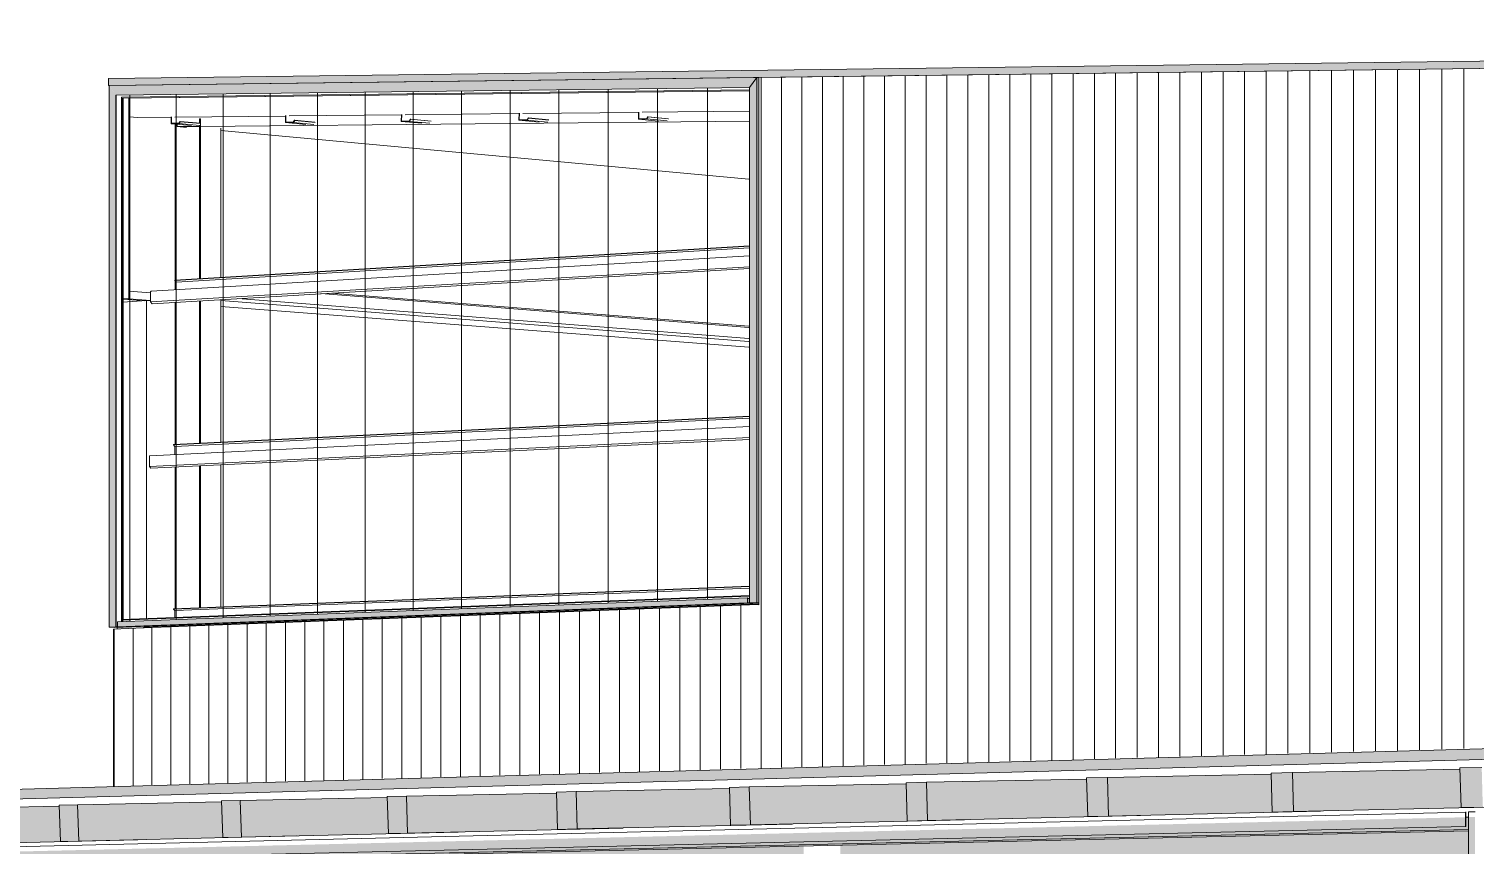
# Model space of a CAD drawing. Header units: inches. Extents: x -2804 to 58974, y -36095 to 66.
# Drawn here: x 58959.4324 to 58959.5668, y 66.0347 to 66.1105 of the extents above; entities that cross this region are included whole.
import ezdxf

# ---------------------------------------------------------------- set-up
doc = ezdxf.new("R2010")
doc.units = ezdxf.units.IN
doc.header["$MEASUREMENT"] = 0
for name, color, linetype, lineweight in [('A-CLNG', 13, 'Continuous', 13), ('A-GLAZ-CURT', 52, 'Continuous', 9), ('A-GLAZ-CWMG', 51, 'Continuous', 9), ('A-ROOF', 132, 'Continuous', 13), ('A-WALL', 113, 'Continuous', 13), ('A-WALL-PATT', 111, 'Continuous', 13), ('L-SITE-WALL', 31, 'Continuous', 13), ('S-BEAM', 12, 'Continuous', 9), ('S-COLS', 52, 'Continuous', 9)]:
    doc.layers.add(name, color=color, linetype=linetype, lineweight=lineweight)

# ---------------------------------------------------------------- blocks, each defined once
blk = doc.blocks.new('FP_92-Looking North East Copy 1')
at = {"layer": 'A-WALL-PATT', "lineweight": 9}
for p, q in [((31213.5222, 66.05561), (31213.5222, 66.10446)), ((31213.52655, 66.05578), (31213.52655, 66.10451)), ((31213.53093, 66.05595), (31213.53093, 66.10456)), ((31213.53534, 66.05612), (31213.53534, 66.10461)), ((31213.53977, 66.05629), (31213.53977, 66.10466)), ((31213.54423, 66.05646), (31213.54423, 66.10472)), ((31213.54872, 66.05663), (31213.54872, 66.10477)), ((31213.55323, 66.0568), (31213.55323, 66.10482)), ((31213.55777, 66.05697), (31213.55777, 66.10488)), ((31213.56234, 66.05715), (31213.56234, 66.10493)), ((31213.56694, 66.05732), (31213.56694, 66.10498)), ((31213.57157, 66.0575), (31213.57157, 66.10504)), ((31213.51787, 66.05545), (31213.51787, 66.1044))]:
    blk.add_line(p, q, dxfattribs=at)
blk = doc.blocks.new('FP_94-Looking North East Copy 1')
at = {"layer": 'A-WALL-PATT', "lineweight": 9}
for p, q in [((31213.57656, 66.04181), (31213.57656, 66.10601)), ((31213.57846, 66.04186), (31213.57846, 66.10604)), ((31213.58037, 66.04192), (31213.58037, 66.10606)), ((31213.58228, 66.04197), (31213.58228, 66.10608)), ((31213.58419, 66.04202), (31213.58419, 66.10611)), ((31213.58611, 66.04208), (31213.58611, 66.10613)), ((31213.58804, 66.04213), (31213.58804, 66.10616)), ((31213.58997, 66.04218), (31213.58997, 66.10618)), ((31213.5919, 66.04224), (31213.5919, 66.1062)), ((31213.59384, 66.04229), (31213.59384, 66.10623)), ((31213.59578, 66.04234), (31213.59578, 66.10625)), ((31213.59773, 66.0424), (31213.59773, 66.10628)), ((31213.59969, 66.04245), (31213.59969, 66.1063)), ((31213.60165, 66.04251), (31213.60165, 66.10633)), ((31213.60361, 66.04256), (31213.60361, 66.10635)), ((31213.60558, 66.04262), (31213.60558, 66.10637)), ((31213.60755, 66.04267), (31213.60755, 66.1064)), ((31213.60953, 66.04273), (31213.60953, 66.10642)), ((31213.61152, 66.04278), (31213.61152, 66.10645)), ((31213.61351, 66.04284), (31213.61351, 66.10647)), ((31213.6155, 66.04289), (31213.6155, 66.1065)), ((31213.6175, 66.04295), (31213.6175, 66.10652)), ((31213.61951, 66.043), (31213.61951, 66.10655)), ((31213.62152, 66.04306), (31213.62152, 66.10657)), ((31213.62353, 66.04311), (31213.62353, 66.1066)), ((31213.62555, 66.04317), (31213.62555, 66.10662)), ((31213.62758, 66.04323), (31213.62758, 66.10665)), ((31213.62961, 66.04328), (31213.62961, 66.10667)), ((31213.63165, 66.04334), (31213.63165, 66.1067)), ((31213.63369, 66.0434), (31213.63369, 66.10672)), ((31213.63574, 66.04345), (31213.63574, 66.10675)), ((31213.63779, 66.04351), (31213.63779, 66.10677)), ((31213.63985, 66.04357), (31213.63985, 66.1068)), ((31213.64191, 66.04362), (31213.64191, 66.10683)), ((31213.55045, 66.04109), (31213.55045, 66.05602)), ((31213.55229, 66.04114), (31213.55229, 66.05609)), ((31213.55413, 66.04119), (31213.55413, 66.05616)), ((31213.55597, 66.04124), (31213.55597, 66.05623)), ((31213.55782, 66.04129), (31213.55782, 66.0563)), ((31213.55967, 66.04134), (31213.55967, 66.05637)), ((31213.56153, 66.04139), (31213.56153, 66.05644)), ((31213.56339, 66.04145), (31213.56339, 66.05651)), ((31213.56526, 66.0415), (31213.56526, 66.05658)), ((31213.56713, 66.04155), (31213.56713, 66.05666)), ((31213.56901, 66.0416), (31213.56901, 66.05673)), ((31213.57089, 66.04165), (31213.57089, 66.0568)), ((31213.57278, 66.04171), (31213.57278, 66.05687)), ((31213.57467, 66.04176), (31213.57467, 66.05694)), ((31213.51643, 66.04014), (31213.51643, 66.05474)), ((31213.51818, 66.04019), (31213.51818, 66.0548)), ((31213.51994, 66.04024), (31213.51994, 66.05487)), ((31213.5217, 66.04029), (31213.5217, 66.05494)), ((31213.52346, 66.04034), (31213.52346, 66.055)), ((31213.52523, 66.04039), (31213.52523, 66.05507)), ((31213.527, 66.04044), (31213.527, 66.05514)), ((31213.52878, 66.04049), (31213.52878, 66.0552)), ((31213.53056, 66.04054), (31213.53056, 66.05527)), ((31213.53235, 66.04058), (31213.53235, 66.05534)), ((31213.53414, 66.04063), (31213.53414, 66.05541)), ((31213.53593, 66.04068), (31213.53593, 66.05548)), ((31213.53773, 66.04073), (31213.53773, 66.05554)), ((31213.53954, 66.04078), (31213.53954, 66.05561)), ((31213.54134, 66.04083), (31213.54134, 66.05568)), ((31213.54316, 66.04088), (31213.54316, 66.05575)), ((31213.54497, 66.04093), (31213.54497, 66.05582)), ((31213.5468, 66.04099), (31213.5468, 66.05589)), ((31213.54862, 66.04104), (31213.54862, 66.05595))]:
    blk.add_line(p, q, dxfattribs=at)

msp = doc.modelspace()

# ---------------------------------------------------------------- hatches: boundary and pattern name
at = {"layer": 'A-GLAZ-CWMG', "lineweight": 5}
for points in [[(58959.44043, 66.10439), (58959.49936, 66.10509), (58959.50003, 66.10603), (58959.43982, 66.10527), (58959.44032, 66.10455)], [(58959.49936, 66.05717), (58959.50003, 66.05722), (58959.50001, 66.106), (58959.49936, 66.10508), (58959.49936, 66.05719)], [(58959.50021, 66.05719), (58959.50021, 66.10601), (58959.50003, 66.106), (58959.50006, 66.0572)], [(58959.43981, 66.05491), (58959.44043, 66.05495), (58959.44043, 66.10439), (58959.43981, 66.10527), (58959.43981, 66.05493)], [(58959.4406, 66.05494), (58959.49917, 66.05718), (58959.49917, 66.05765), (58959.4406, 66.0554), (58959.4406, 66.05496)], [(58959.49966, 66.05716), (58959.49965, 66.05717), (58959.49965, 66.05716)], [(58959.49967, 66.05714), (58959.49965, 66.05715), (58959.49966, 66.05714)], [(58959.44032, 66.05489), (58959.44032, 66.05491), (58959.44023, 66.05489)], [(58959.38654, 66.03223), (58959.56591, 66.03638), (58959.56591, 66.03724), (58959.38654, 66.03299), (58959.38654, 66.03259)], [(58959.38722, 66.03191), (58959.56619, 66.03603), (58959.56619, 66.03725), (58959.56593, 66.03724), (58959.56591, 66.03638), (58959.38722, 66.03223), (58959.38722, 66.03196)], [(58959.5668, 65.96866), (58959.5668, 66.01425), (58959.56716, 66.01426), (58959.56716, 66.0152), (58959.5668, 66.01521), (58959.5668, 66.03726), (58959.56619, 66.03725), (58959.56619, 65.96868), (58959.56659, 65.96867)]]:
    msp.add_hatch(color=256, dxfattribs=at).paths.add_polyline_path(points, flags=0)
at = {"layer": 'A-GLAZ-CWMG'}
for points in [[(58959.49967, 66.05714), (58959.49965, 66.05714), (58959.49919, 66.05719), (58959.4992, 66.05716), (58959.49966, 66.05714)], [(58959.56591, 66.03638), (58959.56593, 66.03641), (58959.56591, 66.03678)]]:
    msp.add_hatch(color=256, dxfattribs=at).paths.add_polyline_path(points, flags=0)
at = {"layer": 'A-ROOF', "lineweight": 5}
for points in [[(58959.43975, 66.10528), (58959.7986, 66.10974), (58959.7986, 66.11053), (58959.43975, 66.10591)], [(58959.16444, 66.03171), (58959.62021, 66.04404), (58959.62018, 66.04414), (58959.62007, 66.04416), (58959.62002, 66.04423), (58959.62002, 66.04436), (58959.62008, 66.04444), (58959.62016, 66.04445), (58959.62248, 66.04451), (58959.62246, 66.04512), (58959.16444, 66.03244)]]:
    msp.add_hatch(color=256, dxfattribs=at).paths.add_polyline_path(points, flags=0)
at = {"layer": 'L-SITE-WALL', "lineweight": 5}
msp.add_hatch(color=256, dxfattribs=at).paths.add_polyline_path([(58959.44056, 66.05475), (58959.44302, 66.05486), (58959.44306, 66.0549), (58959.4433, 66.05494), (58959.4433, 66.05502), (58959.44056, 66.05491)], flags=0)
at = {"layer": 'S-BEAM', "lineweight": 5}
for points in [[(58959.44302, 66.05485), (58959.50016, 66.05704), (58959.50014, 66.05706), (58959.44302, 66.05488), (58959.44302, 66.05486)], [(58959.44356, 66.05492), (58959.50021, 66.05708), (58959.50021, 66.05716), (58959.44356, 66.05501), (58959.44356, 66.05493)], [(58959.50021, 66.057), (58959.50018, 66.05705), (58959.50018, 66.05701), (58959.50019, 66.057)], [(58959.44345, 66.05494), (58959.44356, 66.05495), (58959.44356, 66.05501), (58959.44345, 66.05501)], [(58959.53273, 66.03735), (58959.54793, 66.03772), (58959.54783, 66.04125), (58959.53262, 66.04095), (58959.5327, 66.03843)], [(58959.54993, 66.03776), (58959.56548, 66.03815), (58959.56538, 66.04171), (58959.54983, 66.0414), (58959.54991, 66.03843)], [(58959.48333, 66.03615), (58959.49756, 66.0365), (58959.49745, 66.03992), (58959.48322, 66.03963), (58959.48332, 66.0364)], [(58959.49944, 66.03654), (58959.51398, 66.0369), (58959.51388, 66.04035), (58959.49933, 66.04006), (58959.49939, 66.03823)], [(58959.5159, 66.03694), (58959.53077, 66.0373), (58959.53067, 66.04079), (58959.5158, 66.0405), (58959.51586, 66.03843)], [(58959.437, 66.03502), (58959.45035, 66.03535), (58959.45024, 66.03867), (58959.43689, 66.0384), (58959.43696, 66.03604)], [(58959.45212, 66.03539), (58959.46575, 66.03573), (58959.46565, 66.03908), (58959.45201, 66.0388), (58959.45209, 66.03604)], [(58959.46756, 66.03577), (58959.48149, 66.03611), (58959.48138, 66.03949), (58959.46745, 66.03921), (58959.46755, 66.03604)], [(58959.42219, 66.03467), (58959.43527, 66.03499), (58959.43516, 66.03827), (58959.42208, 66.03801), (58959.42214, 66.03604)]]:
    msp.add_hatch(color=256, dxfattribs=at).paths.add_polyline_path(points, flags=0)
at = {"layer": 'S-BEAM'}
for points in [[(58959.54795, 66.03772), (58959.54993, 66.03776), (58959.54983, 66.0414), (58959.54785, 66.04135), (58959.54793, 66.03843)], [(58959.5655, 66.03814), (58959.56752, 66.03819), (58959.56742, 66.04187), (58959.56539, 66.04182), (58959.56549, 66.03843)], [(58959.49758, 66.03649), (58959.49944, 66.03654), (58959.49933, 66.04006), (58959.49748, 66.04001), (58959.49753, 66.03823)], [(58959.51401, 66.03689), (58959.5159, 66.03694), (58959.5158, 66.0405), (58959.5139, 66.04045), (58959.51396, 66.03843)], [(58959.53079, 66.0373), (58959.53273, 66.03735), (58959.53262, 66.04095), (58959.53069, 66.04089), (58959.53076, 66.03843)], [(58959.45038, 66.03535), (58959.45212, 66.03539), (58959.45201, 66.0388), (58959.45027, 66.03876), (58959.45035, 66.03604)], [(58959.46578, 66.03572), (58959.46756, 66.03577), (58959.46745, 66.03921), (58959.46567, 66.03916), (58959.46577, 66.03604)], [(58959.48151, 66.0361), (58959.48333, 66.03615), (58959.48322, 66.03963), (58959.48141, 66.03958), (58959.4815, 66.03649)], [(58959.43529, 66.03498), (58959.437, 66.03502), (58959.43689, 66.0384), (58959.43518, 66.03835), (58959.43526, 66.03604)]]:
    msp.add_hatch(color=256, dxfattribs=at).paths.add_polyline_path(points, flags=0)
at = {"layer": 'S-BEAM', "lineweight": 5}
h = msp.add_hatch(color=256, dxfattribs=at)
h.paths.add_polyline_path([(58959.38996, 66.0283), (58959.4294, 66.0291), (58959.4294, 66.03285), (58959.38996, 66.03194), (58959.38996, 66.03125)], flags=0)
h.paths.add_polyline_path([(58959.43253, 66.02916), (58959.43611, 66.02924), (58959.4325, 66.03223), (58959.43253, 66.03125)], flags=0)
h.paths.add_polyline_path([(58959.43675, 66.02925), (58959.50234, 66.03058), (58959.50438, 66.03228), (58959.50438, 66.03456), (58959.4325, 66.03289), (58959.4325, 66.03288), (58959.43265, 66.03272), (58959.43259, 66.03272), (58959.43435, 66.03125)], flags=0)
h.paths.add_polyline_path([(58959.50304, 66.03059), (58959.50438, 66.03062), (58959.50438, 66.03171), (58959.50382, 66.03124)], flags=0)
h.paths.add_polyline_path([(58959.5078, 66.03069), (58959.56619, 66.03189), (58959.56619, 66.03597), (58959.5078, 66.03464), (58959.5078, 66.03124)], flags=0)

# ---------------------------------------------------------------- linework, layer by layer
at = {"layer": 'A-CLNG'}
for p, q in [((58959.49936, 66.10197), (58959.44835, 66.10147)), ((58959.44615, 66.10145), (58959.44615, 66.10167)), ((58959.44822, 66.10147), (58959.44615, 66.10145)), ((58959.44615, 66.10145), (58959.44702, 66.10137)), ((58959.45021, 66.10108), (58959.4993, 66.09656)), ((58959.56619, 66.03725), (58959.56593, 66.03724))]:
    msp.add_line(p, q, dxfattribs=at)
at = {"layer": 'A-GLAZ-CWMG'}
for p, q in [((58959.50003, 66.10603), (58959.43981, 66.10528)), ((58959.50003, 66.10603), (58959.49936, 66.10509)), ((58959.49936, 66.10509), (58959.50003, 66.10603)), ((58959.50021, 66.10601), (58959.50003, 66.10603)), ((58959.50003, 66.05721), (58959.50003, 66.10603)), ((58959.50003, 66.10603), (58959.50021, 66.10601)), ((58959.43981, 66.10528), (58959.43981, 66.05491)), ((58959.49936, 66.10509), (58959.44043, 66.10439)), ((58959.49936, 66.10486), (58959.44097, 66.10418)), ((58959.49936, 66.10478), (58959.44103, 66.1041)), ((58959.49936, 66.10477), (58959.44111, 66.10409)), ((58959.49936, 66.05719), (58959.49936, 66.10509)), ((58959.44046, 66.10439), (58959.44043, 66.10439)), ((58959.44043, 66.10439), (58959.44043, 66.05495)), ((58959.44043, 66.10439), (58959.44046, 66.10439)), ((58959.44046, 66.10439), (58959.44046, 66.05495)), ((58959.44097, 66.10418), (58959.44097, 66.05542)), ((58959.44111, 66.10409), (58959.44103, 66.1041)), ((58959.44103, 66.1041), (58959.44103, 66.05542)), ((58959.44103, 66.1041), (58959.44111, 66.10409)), ((58959.44111, 66.10409), (58959.44111, 66.05564)), ((58959.44165, 66.1041), (58959.44165, 66.10253)), ((58959.44165, 66.10243), (58959.44165, 66.08544)), ((58959.44165, 66.08544), (58959.44165, 66.08615)), ((58959.44165, 66.08615), (58959.44367, 66.08599)), ((58959.44165, 66.08544), (58959.44111, 66.08548)), ((58959.44118, 66.08547), (58959.44118, 66.08541)), ((58959.44118, 66.08541), (58959.44157, 66.08543)), ((58959.44118, 66.08541), (58959.44308, 66.08526)), ((58959.4412, 66.08543), (58959.4412, 66.08547)), ((58959.4415, 66.08545), (58959.4412, 66.08543)), ((58959.44152, 66.08544), (58959.44151, 66.08544)), ((58959.44157, 66.08543), (58959.44152, 66.08544)), ((58959.44162, 66.08544), (58959.44157, 66.08543)), ((58959.44367, 66.08528), (58959.44165, 66.08544)), ((58959.4406, 66.0554), (58959.49917, 66.05765)), ((58959.44103, 66.05563), (58959.49936, 66.05787)), ((58959.44103, 66.05555), (58959.49936, 66.05779)), ((58959.4992, 66.05764), (58959.49917, 66.05765)), ((58959.49917, 66.05765), (58959.49917, 66.05718)), ((58959.49919, 66.05719), (58959.49919, 66.05762)), ((58959.49919, 66.05762), (58959.4992, 66.05762)), ((58959.4992, 66.05762), (58959.4992, 66.05764)), ((58959.4406, 66.05494), (58959.49917, 66.05717)), ((58959.49962, 66.05714), (58959.44111, 66.05492)), ((58959.49917, 66.05717), (58959.49959, 66.05714)), ((58959.49939, 66.05717), (58959.49922, 66.05718)), ((58959.50003, 66.0572), (58959.49936, 66.05717)), ((58959.4994, 66.05717), (58959.49939, 66.05717)), ((58959.49959, 66.05716), (58959.4994, 66.05717)), ((58959.49965, 66.05715), (58959.49959, 66.05714)), ((58959.49966, 66.05714), (58959.49965, 66.05715)), ((58959.50021, 66.05716), (58959.49967, 66.05714)), ((58959.50021, 66.05719), (58959.50003, 66.0572)), ((58959.44043, 66.05494), (58959.43981, 66.05491)), ((58959.44032, 66.05489), (58959.43984, 66.05491)), ((58959.44097, 66.05491), (58959.44032, 66.05489)), ((58959.44046, 66.05493), (58959.44043, 66.05494)), ((58959.4406, 66.05496), (58959.4406, 66.0554)), ((58959.44111, 66.05492), (58959.4406, 66.05494)), ((58959.44103, 66.05492), (58959.44097, 66.05492)), ((58959.44103, 66.05555), (58959.44103, 66.05563)), ((58959.44104, 66.05555), (58959.44103, 66.05555)), ((58959.44111, 66.05492), (58959.44103, 66.05492)), ((58959.4411, 66.05542), (58959.4411, 66.05556)), ((58959.38654, 66.03342), (58959.56591, 66.03772)), ((58959.56598, 66.03772), (58959.56591, 66.03772)), ((58959.56591, 66.03772), (58959.56591, 66.03638)), ((58959.56593, 66.03641), (58959.56593, 66.03769)), ((58959.56593, 66.03769), (58959.56598, 66.03769)), ((58959.56619, 66.03773), (58959.5668, 66.03775)), ((58959.56619, 66.03773), (58959.56619, 65.96868)), ((58959.38654, 66.03223), (58959.56591, 66.03638)), ((58959.38713, 66.03199), (58959.56619, 66.0361)), ((58959.38713, 66.03188), (58959.56619, 66.03598)), ((58959.38724, 66.03188), (58959.56619, 66.03597)), ((58959.56591, 66.03638), (58959.56595, 66.03638)), ((58959.56591, 66.03638), (58959.56595, 66.03638)), ((58959.56595, 66.03641), (58959.56593, 66.03641)), ((58959.56595, 66.03638), (58959.56595, 66.03641))]:
    msp.add_line(p, q, dxfattribs=at)
at = {"layer": 'A-ROOF'}
for p, q in [((58959.43975, 66.10591), (58959.7986, 66.11053)), ((58959.7986, 66.10974), (58959.43975, 66.10528)), ((58959.43975, 66.10528), (58959.43975, 66.10591)), ((58959.43975, 66.10528), (58959.4398, 66.10527)), ((58959.16444, 66.03244), (58959.62248, 66.04512)), ((58959.62021, 66.04404), (58959.16444, 66.03171))]:
    msp.add_line(p, q, dxfattribs=at)
at = {"layer": 'A-WALL'}
for p, q in [((58959.49922, 66.05718), (58959.49936, 66.05719)), ((58959.49965, 66.05717), (58959.49961, 66.05716)), ((58959.50021, 66.05719), (58959.49965, 66.05717)), ((58959.44005, 66.05492), (58959.44025, 66.05491)), ((58959.4408, 66.05493), (58959.44025, 66.05491)), ((58959.44048, 66.05495), (58959.4406, 66.05496))]:
    msp.add_line(p, q, dxfattribs=at)
at = {"layer": 'L-SITE-WALL'}
for p, q in [((58959.77672, 66.10945), (58959.50021, 66.10601)), ((58959.50021, 66.10601), (58959.50021, 66.057)), ((58959.44108, 66.08514), (58959.4433, 66.08527)), ((58959.44367, 66.08524), (58959.4433, 66.08527)), ((58959.4433, 66.08527), (58959.4433, 66.05572)), ((58959.44595, 66.08507), (58959.44559, 66.0851)), ((58959.4993, 66.08095), (58959.45021, 66.08474)), ((58959.44302, 66.05484), (58959.44023, 66.05474)), ((58959.44023, 66.05474), (58959.44023, 66.04014)), ((58959.44056, 66.05475), (58959.44056, 66.0549)), ((58959.4433, 66.05502), (58959.4433, 66.05491))]:
    msp.add_line(p, q, dxfattribs=at)
at = {"layer": 'S-BEAM'}
for p, q in [((58959.44165, 66.10243), (58959.44169, 66.10407)), ((58959.44248, 66.10229), (58959.44169, 66.10236)), ((58959.44248, 66.10229), (58959.44559, 66.10232)), ((58959.44559, 66.10236), (58959.44558, 66.10172)), ((58959.4456, 66.10178), (58959.44562, 66.10236)), ((58959.44631, 66.10176), (58959.44562, 66.10176)), ((58959.44593, 66.10233), (58959.45622, 66.10243)), ((58959.44641, 66.10193), (58959.44631, 66.10176)), ((58959.44632, 66.10173), (58959.44643, 66.10191)), ((58959.44643, 66.10191), (58959.44641, 66.10193)), ((58959.44641, 66.10193), (58959.44831, 66.10176)), ((58959.44643, 66.10191), (58959.44831, 66.10174)), ((58959.45622, 66.10247), (58959.4562, 66.10183)), ((58959.4562, 66.10183), (58959.45695, 66.10183)), ((58959.4562, 66.10183), (58959.4581, 66.10165)), ((58959.45623, 66.10189), (58959.45624, 66.10247)), ((58959.45694, 66.10187), (58959.45624, 66.10186)), ((58959.45656, 66.10244), (58959.467, 66.10255)), ((58959.45705, 66.10204), (58959.45694, 66.10187)), ((58959.45695, 66.10183), (58959.45707, 66.10202)), ((58959.45695, 66.10183), (58959.45886, 66.10166)), ((58959.45707, 66.10202), (58959.45705, 66.10204)), ((58959.45705, 66.10204), (58959.45895, 66.10186)), ((58959.45707, 66.10202), (58959.45897, 66.10184)), ((58959.467, 66.10258), (58959.46698, 66.10193)), ((58959.46698, 66.10193), (58959.46774, 66.10194)), ((58959.46698, 66.10193), (58959.46888, 66.10176)), ((58959.46701, 66.10199), (58959.46702, 66.10258)), ((58959.46773, 66.10198), (58959.46702, 66.10197)), ((58959.46733, 66.10255), (58959.47794, 66.10266)), ((58959.46784, 66.10215), (58959.46773, 66.10198)), ((58959.46774, 66.10194), (58959.46786, 66.10213)), ((58959.46774, 66.10194), (58959.46964, 66.10176)), ((58959.46786, 66.10213), (58959.46784, 66.10215)), ((58959.46784, 66.10215), (58959.46974, 66.10197)), ((58959.46786, 66.10213), (58959.46976, 66.10195)), ((58959.47794, 66.10269), (58959.47792, 66.10204)), ((58959.47792, 66.10204), (58959.4787, 66.10205)), ((58959.47792, 66.10204), (58959.47981, 66.10186)), ((58959.47795, 66.1021), (58959.47796, 66.10269)), ((58959.47868, 66.10209), (58959.47796, 66.10208)), ((58959.47827, 66.10266), (58959.48904, 66.10277)), ((58959.47879, 66.10226), (58959.47868, 66.10209)), ((58959.4787, 66.10205), (58959.47881, 66.10224)), ((58959.4787, 66.10205), (58959.48059, 66.10187)), ((58959.47881, 66.10224), (58959.47879, 66.10226)), ((58959.47879, 66.10226), (58959.48069, 66.10208)), ((58959.47881, 66.10224), (58959.4807, 66.10206)), ((58959.48904, 66.10281), (58959.48902, 66.10215)), ((58959.48902, 66.10215), (58959.48981, 66.10216)), ((58959.48902, 66.10215), (58959.49089, 66.10197)), ((58959.48905, 66.10221), (58959.48907, 66.10281)), ((58959.4898, 66.1022), (58959.48907, 66.10219)), ((58959.48938, 66.10278), (58959.49936, 66.10288)), ((58959.48991, 66.10237), (58959.4898, 66.1022)), ((58959.48981, 66.10216), (58959.48993, 66.10235)), ((58959.48981, 66.10216), (58959.4917, 66.10198)), ((58959.48993, 66.10235), (58959.48991, 66.10237)), ((58959.48991, 66.10237), (58959.4918, 66.10219)), ((58959.48993, 66.10235), (58959.49182, 66.10217)), ((58959.44558, 66.10172), (58959.44632, 66.10173)), ((58959.44558, 66.10172), (58959.44748, 66.10155)), ((58959.44632, 66.10173), (58959.44823, 66.10155)), ((58959.49936, 66.09034), (58959.44591, 66.08713)), ((58959.49936, 66.09036), (58959.44592, 66.08716)), ((58959.49936, 66.09017), (58959.44604, 66.08698)), ((58959.44367, 66.08516), (58959.49936, 66.08842)), ((58959.44371, 66.08614), (58959.49936, 66.08945)), ((58959.49936, 66.08825), (58959.44381, 66.08499)), ((58959.44591, 66.08713), (58959.44592, 66.08716)), ((58959.44604, 66.08698), (58959.44591, 66.08713)), ((58959.44604, 66.08628), (58959.44604, 66.08698)), ((58959.44367, 66.08516), (58959.44367, 66.08609)), ((58959.45949, 66.08592), (58959.4993, 66.08278)), ((58959.46045, 66.08598), (58959.4993, 66.08291)), ((58959.44381, 66.08499), (58959.44367, 66.08516)), ((58959.45021, 66.08527), (58959.4993, 66.08146)), ((58959.45179, 66.08546), (58959.4993, 66.08176)), ((58959.44361, 66.07085), (58959.49936, 66.07357)), ((58959.49936, 66.07451), (58959.4458, 66.07186)), ((58959.49936, 66.07454), (58959.44581, 66.07189)), ((58959.49936, 66.07435), (58959.44593, 66.07171)), ((58959.44356, 66.06986), (58959.49936, 66.07254)), ((58959.49936, 66.07237), (58959.4437, 66.0697)), ((58959.4458, 66.07186), (58959.44581, 66.07189)), ((58959.44593, 66.07171), (58959.4458, 66.07186)), ((58959.44593, 66.07096), (58959.44593, 66.07171)), ((58959.44356, 66.06986), (58959.44356, 66.07079)), ((58959.4437, 66.0697), (58959.44356, 66.06986)), ((58959.49936, 66.05872), (58959.44581, 66.05663)), ((58959.49936, 66.05869), (58959.4458, 66.0566)), ((58959.49936, 66.05853), (58959.44593, 66.05645)), ((58959.49919, 66.05759), (58959.49936, 66.05759)), ((58959.44302, 66.05485), (58959.50015, 66.05701)), ((58959.44306, 66.0549), (58959.50019, 66.05707)), ((58959.4458, 66.0566), (58959.44581, 66.05663)), ((58959.44593, 66.05645), (58959.4458, 66.0566)), ((58959.44593, 66.05582), (58959.44593, 66.05645)), ((58959.50015, 66.05701), (58959.50021, 66.057)), ((58959.44308, 66.05484), (58959.44302, 66.05485)), ((58959.44345, 66.05494), (58959.44345, 66.05503)), ((58959.53262, 66.04095), (58959.54783, 66.04125)), ((58959.54983, 66.0414), (58959.54785, 66.04135)), ((58959.54785, 66.04135), (58959.54795, 66.03772)), ((58959.54983, 66.0414), (58959.56538, 66.04171)), ((58959.54993, 66.03776), (58959.54983, 66.0414)), ((58959.56742, 66.04187), (58959.56539, 66.04182)), ((58959.56539, 66.04182), (58959.5655, 66.03814)), ((58959.48322, 66.03963), (58959.49746, 66.03992)), ((58959.49933, 66.04006), (58959.49748, 66.04001)), ((58959.49748, 66.04001), (58959.49758, 66.03649)), ((58959.49933, 66.04006), (58959.51388, 66.04035)), ((58959.49944, 66.03654), (58959.49933, 66.04006)), ((58959.5158, 66.0405), (58959.5139, 66.04045)), ((58959.5139, 66.04045), (58959.51401, 66.03689)), ((58959.5158, 66.0405), (58959.53067, 66.04079)), ((58959.5159, 66.03694), (58959.5158, 66.0405)), ((58959.53262, 66.04095), (58959.53069, 66.04089)), ((58959.53069, 66.04089), (58959.53079, 66.0373)), ((58959.53273, 66.03735), (58959.53262, 66.04095)), ((58959.43689, 66.0384), (58959.45025, 66.03867)), ((58959.45201, 66.0388), (58959.45027, 66.03876)), ((58959.45027, 66.03876), (58959.45038, 66.03535)), ((58959.45201, 66.0388), (58959.46565, 66.03908)), ((58959.45212, 66.03539), (58959.45201, 66.0388)), ((58959.46745, 66.03921), (58959.46567, 66.03916)), ((58959.46567, 66.03916), (58959.46578, 66.03572)), ((58959.46745, 66.03921), (58959.48138, 66.03949)), ((58959.46756, 66.03577), (58959.46745, 66.03921)), ((58959.48322, 66.03963), (58959.48141, 66.03958)), ((58959.48141, 66.03958), (58959.48151, 66.0361)), ((58959.48333, 66.03615), (58959.48322, 66.03963)), ((58959.42208, 66.03801), (58959.43516, 66.03827)), ((58959.43689, 66.0384), (58959.43518, 66.03835)), ((58959.43518, 66.03835), (58959.43529, 66.03498)), ((58959.437, 66.03502), (58959.43689, 66.0384)), ((58959.53569, 66.0374), (58959.5159, 66.03694)), ((58959.53079, 66.0373), (58959.53273, 66.03735)), ((58959.55242, 66.03781), (58959.53273, 66.03735)), ((58959.54795, 66.03772), (58959.54993, 66.03776)), ((58959.56949, 66.03822), (58959.54993, 66.03776)), ((58959.5655, 66.03814), (58959.56752, 66.03819)), ((58959.47226, 66.03586), (58959.45212, 66.03539)), ((58959.48762, 66.03623), (58959.46756, 66.03577)), ((58959.48151, 66.0361), (58959.48333, 66.03615)), ((58959.50331, 66.03661), (58959.48333, 66.03615)), ((58959.49758, 66.03649), (58959.49944, 66.03654)), ((58959.51933, 66.037), (58959.49944, 66.03654)), ((58959.51401, 66.03689), (58959.5159, 66.03694)), ((58959.44247, 66.03514), (58959.42219, 66.03467)), ((58959.43529, 66.03498), (58959.437, 66.03502)), ((58959.45721, 66.0355), (58959.437, 66.03502)), ((58959.45038, 66.03535), (58959.45212, 66.03539)), ((58959.46578, 66.03572), (58959.46756, 66.03577))]:
    msp.add_line(p, q, dxfattribs=at)
for points in [[(58959.44169, 66.10236, 0), (58959.44166, 66.10239, 0), (58959.44165, 66.10243, 0)], [(58959.44562, 66.10176, 0), (58959.44561, 66.10176, 0), (58959.4456, 66.10178, 0)], [(58959.45624, 66.10186, 0), (58959.45623, 66.10187, 0), (58959.45623, 66.10189, 0)], [(58959.46702, 66.10197, 0), (58959.46701, 66.10198, 0), (58959.46701, 66.10199, 0)], [(58959.47796, 66.10208, 0), (58959.47795, 66.10209, 0), (58959.47795, 66.1021, 0)], [(58959.48907, 66.10219, 0), (58959.48906, 66.1022, 0), (58959.48905, 66.10221, 0)], [(58959.44367, 66.08609, 0), (58959.44369, 66.08613, 0), (58959.44372, 66.08614, 0)], [(58959.44356, 66.07079, 0), (58959.44358, 66.07083, 0), (58959.44361, 66.07085, 0)], [(58959.50019, 66.05707, 0), (58959.50018, 66.05706, 0), (58959.50017, 66.05706, 0), (58959.50016, 66.05705, 0), (58959.50016, 66.05704, 0), (58959.50015, 66.05702, 0), (58959.50015, 66.05701, 0)], [(58959.44302, 66.05485, 0), (58959.44302, 66.05486, 0), (58959.44302, 66.05488, 0), (58959.44303, 66.05489, 0), (58959.44304, 66.0549, 0), (58959.44305, 66.0549, 0), (58959.44306, 66.0549, 0)], [(58959.44344, 66.05491, 0), (58959.44345, 66.05493, 0), (58959.44345, 66.05494, 0)]]:
    msp.add_polyline3d(points, dxfattribs=at)
at = {"layer": 'S-COLS'}
for p, q in [((58959.44822, 66.10218), (58959.44831, 66.10219)), ((58959.44822, 66.10177), (58959.44822, 66.10218)), ((58959.44831, 66.10219), (58959.44831, 66.10175)), ((58959.44831, 66.10174), (58959.44831, 66.0873)), ((58959.44595, 66.10169), (58959.44595, 66.08716)), ((58959.44605, 66.10168), (58959.44605, 66.08716)), ((58959.44822, 66.08729), (58959.44822, 66.1016)), ((58959.45021, 66.1013), (58959.45021, 66.08741)), ((58959.44595, 66.08708), (58959.44595, 66.08628)), ((58959.44595, 66.08512), (58959.44595, 66.0719)), ((58959.44605, 66.08512), (58959.44605, 66.0719)), ((58959.44822, 66.07201), (58959.44822, 66.08525)), ((58959.44831, 66.08526), (58959.44831, 66.07201)), ((58959.45021, 66.08537), (58959.45021, 66.07211)), ((58959.44595, 66.06981), (58959.44595, 66.05663)), ((58959.44605, 66.06981), (58959.44605, 66.05664)), ((58959.44822, 66.05672), (58959.44822, 66.06991)), ((58959.44831, 66.06992), (58959.44831, 66.05673)), ((58959.45021, 66.07001), (58959.45021, 66.0568))]:
    msp.add_line(p, q, dxfattribs=at)

# ---------------------------------------------------------------- block references
at = {"layer": 'A-GLAZ-CURT'}
msp.add_blockref('FP_92-Looking North East Copy 1', (27745.92386, 0), dxfattribs=at)
at = {"layer": 'L-SITE-WALL', "lineweight": 9}
msp.add_blockref('FP_94-Looking North East Copy 1', (27745.92386, 0), dxfattribs=at)

doc.saveas('drawing.dxf')
